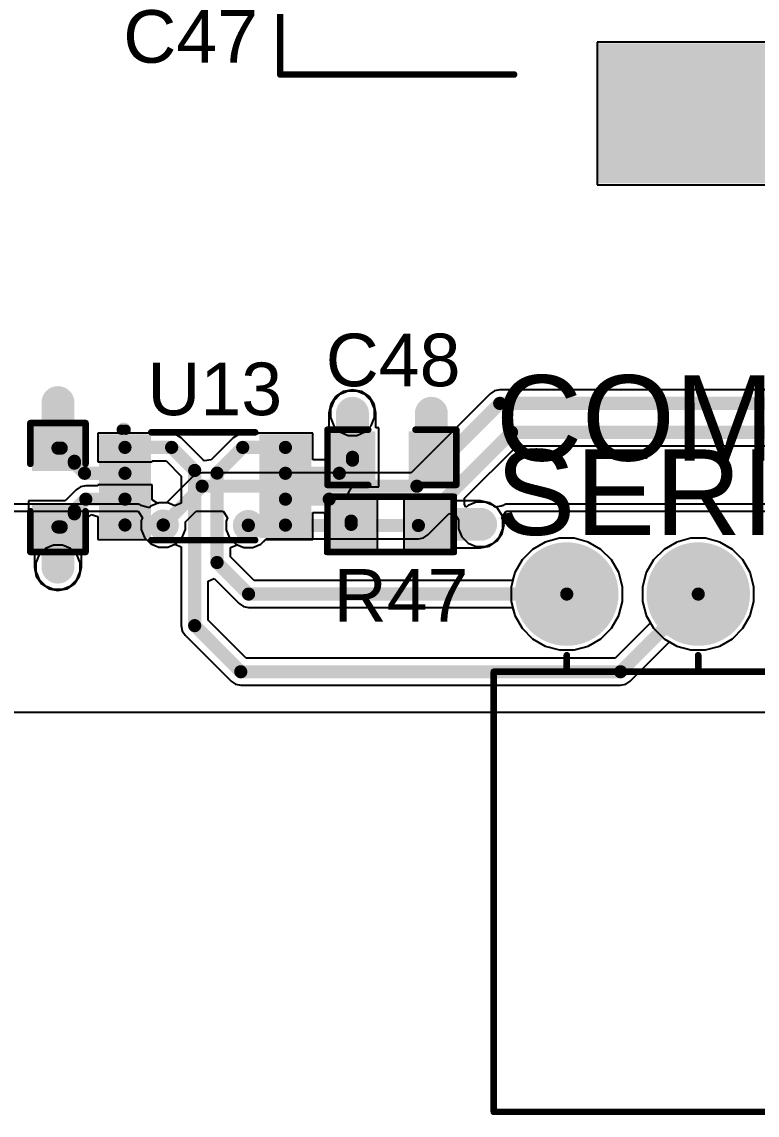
# Model space of a CAD drawing. Header units: millimetres. Extents: x -0.34 to 5.78, y -0.39 to 4.37.
# Drawn here: x 2.321 to 2.88, y -0.386 to 0.445 of the extents above; entities that cross this region are included whole.
import ezdxf

# ---------------------------------------------------------------- set-up
doc = ezdxf.new("R2010")
doc.units = ezdxf.units.MM
doc.header["$MEASUREMENT"] = 0
for name, color, linetype in [('BottomLayer', 5, 'Continuous'), ('BottomSolder', 6, 'Continuous'), ('MultiLayer', 9, 'Continuous'), ('PadHoleLayer', 156, 'Continuous'), ('TopLayer', 1, 'Continuous'), ('TopOverlay', 2, 'Continuous'), ('TopPaste', 8, 'Continuous'), ('TopSolder', 216, 'Continuous'), ('ViaHoleLayer', 16, 'Continuous')]:
    doc.layers.add(name, color=color, linetype=linetype)
doc.styles.add('Arial', font='', dxfattribs={"height": 0.2})
doc.styles.get('Arial').set_extended_font_data('Arial')

# ---------------------------------------------------------------- blocks, each defined once
blk = doc.blocks.new('TXB0102DCUT_5')
at = {"layer": 'TopLayer'}
for points in [[(-0.07677, 0.03543), (-0.04528, 0.03543), (-0.04528, 0.02362), (-0.07677, 0.02362)], [(0.04528, 0.03543), (0.07677, 0.03543), (0.07677, 0.02362), (0.04528, 0.02362)], [(-0.07677, 0.01575), (-0.04528, 0.01575), (-0.04528, 0.00394), (-0.07677, 0.00394)], [(0.04528, 0.01575), (0.07677, 0.01575), (0.07677, 0.00394), (0.04528, 0.00394)], [(-0.07677, -0.00394), (-0.04528, -0.00394), (-0.04528, -0.01575), (-0.07677, -0.01575)], [(0.04528, -0.00394), (0.07677, -0.00394), (0.07677, -0.01575), (0.04528, -0.01575)], [(-0.07677, -0.02362), (-0.04528, -0.02362), (-0.04528, -0.03543), (-0.07677, -0.03543)], [(0.04528, -0.02362), (0.07677, -0.02362), (0.07677, -0.03543), (0.04528, -0.03543)]]:
    blk.add_hatch(color=1, dxfattribs=at).paths.add_polyline_path(points)
at = {"layer": 'TopPaste'}
for points in [[(-0.07677, 0.03543), (-0.04528, 0.03543), (-0.04528, 0.02362), (-0.07677, 0.02362)], [(0.04528, 0.03543), (0.07677, 0.03543), (0.07677, 0.02362), (0.04528, 0.02362)], [(-0.07677, 0.01575), (-0.04528, 0.01575), (-0.04528, 0.00394), (-0.07677, 0.00394)], [(0.04528, 0.01575), (0.07677, 0.01575), (0.07677, 0.00394), (0.04528, 0.00394)], [(-0.07677, -0.00394), (-0.04528, -0.00394), (-0.04528, -0.01575), (-0.07677, -0.01575)], [(0.04528, -0.00394), (0.07677, -0.00394), (0.07677, -0.01575), (0.04528, -0.01575)], [(-0.07677, -0.02362), (-0.04528, -0.02362), (-0.04528, -0.03543), (-0.07677, -0.03543)], [(0.04528, -0.02362), (0.07677, -0.02362), (0.07677, -0.03543), (0.04528, -0.03543)]]:
    blk.add_hatch(color=8, dxfattribs=at).paths.add_polyline_path(points)
at = {"layer": 'TopSolder'}
for points in [[(-0.08077, 0.03943), (-0.04128, 0.03943), (-0.04128, 0.01962), (-0.08077, 0.01962)], [(0.04128, 0.03943), (0.08077, 0.03943), (0.08077, 0.01962), (0.04128, 0.01962)], [(-0.08077, 0.01975), (-0.04128, 0.01975), (-0.04128, -0.00006), (-0.08077, -0.00006)], [(0.04128, 0.01975), (0.08077, 0.01975), (0.08077, -0.00006), (0.04128, -0.00006)], [(-0.08077, 0.00006), (-0.04128, 0.00006), (-0.04128, -0.01975), (-0.08077, -0.01975)], [(0.04128, 0.00006), (0.08077, 0.00006), (0.08077, -0.01975), (0.04128, -0.01975)], [(-0.08077, -0.01962), (-0.04128, -0.01962), (-0.04128, -0.03943), (-0.08077, -0.03943)], [(0.04128, -0.01962), (0.08077, -0.01962), (0.08077, -0.03943), (0.04128, -0.03943)]]:
    blk.add_hatch(color=216, dxfattribs=at).paths.add_polyline_path(points)
at = {"layer": 'TopOverlay'}
for points, const_width in [([(-0.0605, 0.043, 1), (-0.0635, 0.043, 1)], 0.00787), ([(-0.06547, 0.043, 1), (-0.06153, 0.043, 1)], 0.00394), ([(-0.06247, 0.043, 1), (-0.05853, 0.043, 1)], 0.00394), ([(-0.04225, 0.041, 1), (-0.03975, 0.041, 1)], 0.0025), ([(0.03675, 0.041, 1), (0.03925, 0.041, 1)], 0.0025), ([(-0.04225, -0.041, 1), (-0.03975, -0.041, 1)], 0.0025), ([(0.03675, -0.041, 1), (0.03925, -0.041, 1)], 0.0025)]:
    blk.add_lwpolyline(points, format="xyb", close=True, dxfattribs=dict(at, const_width=const_width))
at = {"layer": 'TopOverlay', "const_width": 0.005}
for points in [[(-0.041, 0.041), (0.038, 0.041)], [(-0.041, -0.041), (0.038, -0.041)]]:
    blk.add_lwpolyline(points, dxfattribs=at)
blk = doc.blocks.new('REC16B25_201_C_21')
at = {"layer": 'BottomLayer'}
h = blk.add_hatch(color=5, dxfattribs=at)
edge = h.paths.add_edge_path()
edge.add_arc((-0.19685, 0.2185), 0.03, 0, 360)
h = blk.add_hatch(color=5, dxfattribs=at)
edge = h.paths.add_edge_path()
edge.add_arc((-0.11811, 0.2185), 0.03, 0, 360)
h = blk.add_hatch(color=5, dxfattribs=at)
edge = h.paths.add_edge_path()
edge.add_arc((-0.03937, 0.2185), 0.03, 0, 360)
h = blk.add_hatch(color=5, dxfattribs=at)
edge = h.paths.add_edge_path()
edge.add_arc((0.03937, 0.2185), 0.03, 0, 360)
h = blk.add_hatch(color=5, dxfattribs=at)
edge = h.paths.add_edge_path()
edge.add_arc((0.11811, 0.2185), 0.03, 0, 360)
h = blk.add_hatch(color=5, dxfattribs=at)
edge = h.paths.add_edge_path()
edge.add_arc((0.19685, 0.2185), 0.03, 0, 360)
for points in [[(-0.3937, 0.0689), (-0.29528, 0.0689), (-0.29528, -0.0689), (-0.3937, -0.0689)], [(0.29528, 0.0689), (0.3937, 0.0689), (0.3937, -0.0689), (0.29528, -0.0689)]]:
    blk.add_hatch(color=5, dxfattribs=at).paths.add_polyline_path(points)
at = {"layer": 'BottomSolder'}
h = blk.add_hatch(color=6, dxfattribs=at)
edge = h.paths.add_edge_path()
edge.add_arc((-0.19685, 0.2185), 0.034, 0, 360)
h = blk.add_hatch(color=6, dxfattribs=at)
edge = h.paths.add_edge_path()
edge.add_arc((-0.11811, 0.2185), 0.034, 0, 360)
h = blk.add_hatch(color=6, dxfattribs=at)
edge = h.paths.add_edge_path()
edge.add_arc((-0.03937, 0.2185), 0.034, 0, 360)
h = blk.add_hatch(color=6, dxfattribs=at)
edge = h.paths.add_edge_path()
edge.add_arc((0.03937, 0.2185), 0.034, 0, 360)
h = blk.add_hatch(color=6, dxfattribs=at)
edge = h.paths.add_edge_path()
edge.add_arc((0.11811, 0.2185), 0.034, 0, 360)
h = blk.add_hatch(color=6, dxfattribs=at)
edge = h.paths.add_edge_path()
edge.add_arc((0.19685, 0.2185), 0.034, 0, 360)
for points in [[(-0.3977, 0.0729), (-0.29128, 0.0729), (-0.29128, -0.0729), (-0.3977, -0.0729)], [(0.29128, 0.0729), (0.3977, 0.0729), (0.3977, -0.0729), (0.29128, -0.0729)]]:
    blk.add_hatch(color=6, dxfattribs=at).paths.add_polyline_path(points)
at = {"layer": 'MultiLayer'}
h = blk.add_hatch(color=9, dxfattribs=at)
edge = h.paths.add_edge_path()
edge.add_arc((-0.19685, 0.2185), 0.03, 0, 360)
h = blk.add_hatch(color=9, dxfattribs=at)
edge = h.paths.add_edge_path()
edge.add_arc((-0.11811, 0.2185), 0.03, 0, 360)
h = blk.add_hatch(color=9, dxfattribs=at)
edge = h.paths.add_edge_path()
edge.add_arc((-0.03937, 0.2185), 0.03, 0, 360)
h = blk.add_hatch(color=9, dxfattribs=at)
edge = h.paths.add_edge_path()
edge.add_arc((0.03937, 0.2185), 0.03, 0, 360)
h = blk.add_hatch(color=9, dxfattribs=at)
edge = h.paths.add_edge_path()
edge.add_arc((0.11811, 0.2185), 0.03, 0, 360)
h = blk.add_hatch(color=9, dxfattribs=at)
edge = h.paths.add_edge_path()
edge.add_arc((0.19685, 0.2185), 0.03, 0, 360)
for points in [[(-0.3937, 0.0689), (-0.29528, 0.0689), (-0.29528, -0.0689), (-0.3937, -0.0689)], [(0.29528, 0.0689), (0.3937, 0.0689), (0.3937, -0.0689), (0.29528, -0.0689)]]:
    blk.add_hatch(color=9, dxfattribs=at).paths.add_polyline_path(points)
at = {"layer": 'PadHoleLayer'}
h = blk.add_hatch(color=156, dxfattribs=at)
edge = h.paths.add_edge_path()
edge.add_arc((-0.19685, 0.2185), 0.01614, 0, 360)
h = blk.add_hatch(color=156, dxfattribs=at)
edge = h.paths.add_edge_path()
edge.add_arc((-0.11811, 0.2185), 0.01614, 0, 360)
h = blk.add_hatch(color=156, dxfattribs=at)
edge = h.paths.add_edge_path()
edge.add_arc((-0.03937, 0.2185), 0.01614, 0, 360)
h = blk.add_hatch(color=156, dxfattribs=at)
edge = h.paths.add_edge_path()
edge.add_arc((0.03937, 0.2185), 0.01614, 0, 360)
h = blk.add_hatch(color=156, dxfattribs=at)
edge = h.paths.add_edge_path()
edge.add_arc((0.11811, 0.2185), 0.01614, 0, 360)
h = blk.add_hatch(color=156, dxfattribs=at)
edge = h.paths.add_edge_path()
edge.add_arc((0.19685, 0.2185), 0.01614, 0, 360)
for points in [[(-0.37402, -0.04528), (-0.37402, 0.04528), (-0.31496, 0.04528), (-0.31496, -0.04528)], [(0.31496, -0.04528), (0.31496, 0.04528), (0.37402, 0.04528), (0.37402, -0.04528)]]:
    blk.add_hatch(color=156, dxfattribs=at).paths.add_polyline_path(points)
at = {"layer": 'TopLayer'}
h = blk.add_hatch(color=1, dxfattribs=at)
edge = h.paths.add_edge_path()
edge.add_arc((-0.19685, 0.2185), 0.03, 0, 360)
h = blk.add_hatch(color=1, dxfattribs=at)
edge = h.paths.add_edge_path()
edge.add_arc((-0.11811, 0.2185), 0.03, 0, 360)
h = blk.add_hatch(color=1, dxfattribs=at)
edge = h.paths.add_edge_path()
edge.add_arc((-0.03937, 0.2185), 0.03, 0, 360)
h = blk.add_hatch(color=1, dxfattribs=at)
edge = h.paths.add_edge_path()
edge.add_arc((0.03937, 0.2185), 0.03, 0, 360)
h = blk.add_hatch(color=1, dxfattribs=at)
edge = h.paths.add_edge_path()
edge.add_arc((0.11811, 0.2185), 0.03, 0, 360)
h = blk.add_hatch(color=1, dxfattribs=at)
edge = h.paths.add_edge_path()
edge.add_arc((0.19685, 0.2185), 0.03, 0, 360)
for points in [[(-0.3937, 0.0689), (-0.29528, 0.0689), (-0.29528, -0.0689), (-0.3937, -0.0689)], [(0.29528, 0.0689), (0.3937, 0.0689), (0.3937, -0.0689), (0.29528, -0.0689)]]:
    blk.add_hatch(color=1, dxfattribs=at).paths.add_polyline_path(points)
at = {"layer": 'TopSolder'}
h = blk.add_hatch(color=216, dxfattribs=at)
edge = h.paths.add_edge_path()
edge.add_arc((-0.19685, 0.2185), 0.034, 0, 360)
h = blk.add_hatch(color=216, dxfattribs=at)
edge = h.paths.add_edge_path()
edge.add_arc((-0.11811, 0.2185), 0.034, 0, 360)
h = blk.add_hatch(color=216, dxfattribs=at)
edge = h.paths.add_edge_path()
edge.add_arc((-0.03937, 0.2185), 0.034, 0, 360)
h = blk.add_hatch(color=216, dxfattribs=at)
edge = h.paths.add_edge_path()
edge.add_arc((0.03937, 0.2185), 0.034, 0, 360)
h = blk.add_hatch(color=216, dxfattribs=at)
edge = h.paths.add_edge_path()
edge.add_arc((0.11811, 0.2185), 0.034, 0, 360)
h = blk.add_hatch(color=216, dxfattribs=at)
edge = h.paths.add_edge_path()
edge.add_arc((0.19685, 0.2185), 0.034, 0, 360)
for points in [[(-0.3977, 0.0729), (-0.29128, 0.0729), (-0.29128, -0.0729), (-0.3977, -0.0729)], [(0.29128, 0.0729), (0.3977, 0.0729), (0.3977, -0.0729), (0.29128, -0.0729)]]:
    blk.add_hatch(color=216, dxfattribs=at).paths.add_polyline_path(points)
at = {"layer": 'TopOverlay', "const_width": 0.005}
for points in [[(-0.31496, 0.31496), (-0.31496, 0.13704)], [(-0.31496, 0.31496), (0.31496, 0.31496)], [(0.31496, 0.31496), (0.31496, 0.13704)], [(-0.31496, -0.13704), (-0.31496, -0.31496)], [(0.31496, -0.13704), (0.31496, -0.31496)], [(-0.31496, -0.31496), (0.31496, -0.31496)]]:
    blk.add_lwpolyline(points, dxfattribs=at)
at = {"layer": 'TopOverlay', "const_width": 0.0025}
for points in [[(-0.31621, 0.31496, 1), (-0.31371, 0.31496, 1)], [(-0.31621, 0.31496, 1), (-0.31371, 0.31496, 1)], [(0.31371, 0.31496, 1), (0.31621, 0.31496, 1)], [(0.31371, 0.31496, 1), (0.31621, 0.31496, 1)], [(-0.31621, 0.13704, 1), (-0.31371, 0.13704, 1)], [(0.31371, 0.13704, 1), (0.31621, 0.13704, 1)], [(-0.31621, -0.13704, 1), (-0.31371, -0.13704, 1)], [(0.31371, -0.13704, 1), (0.31621, -0.13704, 1)], [(-0.31621, -0.31496, 1), (-0.31371, -0.31496, 1)], [(-0.31621, -0.31496, 1), (-0.31371, -0.31496, 1)], [(0.31371, -0.31496, 1), (0.31621, -0.31496, 1)], [(0.31371, -0.31496, 1), (0.31621, -0.31496, 1)]]:
    blk.add_lwpolyline(points, format="xyb", close=True, dxfattribs=at)
at = {"layer": 'TopOverlay'}
blk.add_text('1', height=0.03937, dxfattribs=at).set_placement((-0.25213, 0.19887))
blk = doc.blocks.new('R___0603_24')
at = {"layer": 'TopLayer'}
for points in [[(-0.015, 0.0175), (-0.015, -0.0175), (-0.045, -0.0175), (-0.045, 0.0175)], [(0.045, 0.0175), (0.045, -0.0175), (0.015, -0.0175), (0.015, 0.0175)]]:
    blk.add_hatch(color=1, dxfattribs=at).paths.add_polyline_path(points)
at = {"layer": 'TopPaste'}
for points in [[(-0.015, 0.0175), (-0.015, -0.0175), (-0.045, -0.0175), (-0.045, 0.0175)], [(0.045, 0.0175), (0.045, -0.0175), (0.015, -0.0175), (0.015, 0.0175)]]:
    blk.add_hatch(color=8, dxfattribs=at).paths.add_polyline_path(points)
at = {"layer": 'TopSolder'}
for points in [[(-0.011, 0.0215), (-0.011, -0.0215), (-0.049, -0.0215), (-0.049, 0.0215)], [(0.049, 0.0215), (0.049, -0.0215), (0.011, -0.0215), (0.011, 0.0215)]]:
    blk.add_hatch(color=216, dxfattribs=at).paths.add_polyline_path(points)
at = {"layer": 'TopOverlay', "const_width": 0.005}
for points in [[(-0.048, -0.021), (-0.048, 0.021)], [(-0.048, 0.021), (0.048, 0.021)], [(0.048, -0.021), (0.048, 0.021)], [(-0.048, -0.021), (0.048, -0.021)]]:
    blk.add_lwpolyline(points, dxfattribs=at)
at = {"layer": 'TopOverlay', "const_width": 0.0025}
for points in [[(-0.04925, 0.021, 1), (-0.04675, 0.021, 1)], [(-0.04925, 0.021, 1), (-0.04675, 0.021, 1)], [(0.04675, 0.021, 1), (0.04925, 0.021, 1)], [(0.04675, 0.021, 1), (0.04925, 0.021, 1)], [(-0.04925, -0.021, 1), (-0.04675, -0.021, 1)], [(-0.04925, -0.021, 1), (-0.04675, -0.021, 1)], [(0.04675, -0.021, 1), (0.04925, -0.021, 1)], [(0.04675, -0.021, 1), (0.04925, -0.021, 1)]]:
    blk.add_lwpolyline(points, format="xyb", close=True, dxfattribs=at)
blk = doc.blocks.new('HDR_1_3_F______R____________2_54____86')
at = {"layer": 'BottomLayer'}
h = blk.add_hatch(color=5, dxfattribs=at)
edge = h.paths.add_edge_path()
edge.add_arc((-0.1, 0), 0.037401, 0, 360)
h = blk.add_hatch(color=5, dxfattribs=at)
edge = h.paths.add_edge_path()
edge.add_arc((0, 0), 0.037401, 0, 360)
h = blk.add_hatch(color=5, dxfattribs=at)
edge = h.paths.add_edge_path()
edge.add_arc((0.1, 0), 0.037401, 0, 360)
at = {"layer": 'BottomSolder'}
h = blk.add_hatch(color=6, dxfattribs=at)
edge = h.paths.add_edge_path()
edge.add_arc((-0.1, 0), 0.039371, 0, 360)
h = blk.add_hatch(color=6, dxfattribs=at)
edge = h.paths.add_edge_path()
edge.add_arc((0, 0), 0.039371, 0, 360)
h = blk.add_hatch(color=6, dxfattribs=at)
edge = h.paths.add_edge_path()
edge.add_arc((0.1, 0), 0.039371, 0, 360)
at = {"layer": 'MultiLayer'}
h = blk.add_hatch(color=9, dxfattribs=at)
edge = h.paths.add_edge_path()
edge.add_arc((-0.1, 0), 0.037401, 0, 360)
h = blk.add_hatch(color=9, dxfattribs=at)
edge = h.paths.add_edge_path()
edge.add_arc((0, 0), 0.037401, 0, 360)
h = blk.add_hatch(color=9, dxfattribs=at)
edge = h.paths.add_edge_path()
edge.add_arc((0.1, 0), 0.037401, 0, 360)
at = {"layer": 'PadHoleLayer'}
h = blk.add_hatch(color=156, dxfattribs=at)
edge = h.paths.add_edge_path()
edge.add_arc((-0.1, 0), 0.021654, 0, 360)
h = blk.add_hatch(color=156, dxfattribs=at)
edge = h.paths.add_edge_path()
edge.add_arc((0, 0), 0.021654, 0, 360)
h = blk.add_hatch(color=156, dxfattribs=at)
edge = h.paths.add_edge_path()
edge.add_arc((0.1, 0), 0.021654, 0, 360)
at = {"layer": 'TopLayer'}
h = blk.add_hatch(color=1, dxfattribs=at)
edge = h.paths.add_edge_path()
edge.add_arc((-0.1, 0), 0.037401, 0, 360)
h = blk.add_hatch(color=1, dxfattribs=at)
edge = h.paths.add_edge_path()
edge.add_arc((0, 0), 0.037401, 0, 360)
h = blk.add_hatch(color=1, dxfattribs=at)
edge = h.paths.add_edge_path()
edge.add_arc((0.1, 0), 0.037401, 0, 360)
at = {"layer": 'TopSolder'}
h = blk.add_hatch(color=216, dxfattribs=at)
edge = h.paths.add_edge_path()
edge.add_arc((-0.1, 0), 0.039371, 0, 360)
h = blk.add_hatch(color=216, dxfattribs=at)
edge = h.paths.add_edge_path()
edge.add_arc((0, 0), 0.039371, 0, 360)
h = blk.add_hatch(color=216, dxfattribs=at)
edge = h.paths.add_edge_path()
edge.add_arc((0.1, 0), 0.039371, 0, 360)
at = {"layer": 'TopOverlay', "const_width": 0.005}
for points in [[(-0.1, -0.059055), (-0.1, -0.046502)], [(0, -0.059055), (0, -0.046502)], [(0.1, -0.059055), (0.1, -0.046502)], [(-0.155512, -0.059055), (0.155511, -0.059055)], [(-0.155512, -0.393701), (-0.155512, -0.059055)], [(0.155511, -0.393701), (0.155511, -0.059055)], [(-0.155512, -0.393701), (0.155511, -0.393701)]]:
    blk.add_lwpolyline(points, dxfattribs=at)
at = {"layer": 'TopOverlay', "const_width": 0.0025}
for points in [[(-0.10125, -0.046502, 1), (-0.09875, -0.046502, 1)], [(-0.00125, -0.046502, 1), (0.00125, -0.046502, 1)], [(0.09875, -0.046502, 1), (0.10125, -0.046502, 1)], [(-0.156762, -0.059055, 1), (-0.154262, -0.059055, 1)], [(-0.156762, -0.059055, 1), (-0.154262, -0.059055, 1)], [(-0.10125, -0.059055, 1), (-0.09875, -0.059055, 1)], [(-0.00125, -0.059055, 1), (0.00125, -0.059055, 1)], [(0.09875, -0.059055, 1), (0.10125, -0.059055, 1)], [(0.154261, -0.059055, 1), (0.156761, -0.059055, 1)], [(0.154261, -0.059055, 1), (0.156761, -0.059055, 1)], [(-0.156762, -0.393701, 1), (-0.154262, -0.393701, 1)], [(-0.156762, -0.393701, 1), (-0.154262, -0.393701, 1)], [(0.154261, -0.393701, 1), (0.156761, -0.393701, 1)], [(0.154261, -0.393701, 1), (0.156761, -0.393701, 1)]]:
    blk.add_lwpolyline(points, format="xyb", close=True, dxfattribs=at)
blk = doc.blocks.new('C___0603_101')
at = {"layer": 'TopLayer'}
for points in [[(-0.015, 0.0175), (-0.015, -0.0175), (-0.045, -0.0175), (-0.045, 0.0175)], [(0.045, 0.0175), (0.045, -0.0175), (0.015, -0.0175), (0.015, 0.0175)]]:
    blk.add_hatch(color=1, dxfattribs=at).paths.add_polyline_path(points)
at = {"layer": 'TopPaste'}
for points in [[(-0.015, 0.0175), (-0.015, -0.0175), (-0.045, -0.0175), (-0.045, 0.0175)], [(0.045, 0.0175), (0.045, -0.0175), (0.015, -0.0175), (0.015, 0.0175)]]:
    blk.add_hatch(color=8, dxfattribs=at).paths.add_polyline_path(points)
at = {"layer": 'TopSolder'}
for points in [[(-0.01264, 0.01986), (-0.01264, -0.01986), (-0.04736, -0.01986), (-0.04736, 0.01986)], [(0.04736, 0.01986), (0.04736, -0.01986), (0.01264, -0.01986), (0.01264, 0.01986)]]:
    blk.add_hatch(color=216, dxfattribs=at).paths.add_polyline_path(points)
at = {"layer": 'TopOverlay', "const_width": 0.005}
for points in [[(-0.049, 0.021), (-0.049, -0.021)], [(-0.049, 0.021), (-0.018, 0.021)], [(0.018, 0.021), (0.049, 0.021)], [(0.049, 0.021), (0.049, -0.021)], [(-0.049, -0.021), (-0.018, -0.021)], [(0.018, -0.021), (0.049, -0.021)]]:
    blk.add_lwpolyline(points, dxfattribs=at)
at = {"layer": 'TopOverlay', "const_width": 0.0025}
for points in [[(-0.05025, 0.021, 1), (-0.04775, 0.021, 1)], [(-0.05025, 0.021, 1), (-0.04775, 0.021, 1)], [(-0.01925, 0.021, 1), (-0.01675, 0.021, 1)], [(0.01675, 0.021, 1), (0.01925, 0.021, 1)], [(0.04775, 0.021, 1), (0.05025, 0.021, 1)], [(0.04775, 0.021, 1), (0.05025, 0.021, 1)], [(-0.05025, -0.021, 1), (-0.04775, -0.021, 1)], [(-0.05025, -0.021, 1), (-0.04775, -0.021, 1)], [(-0.01925, -0.021, 1), (-0.01675, -0.021, 1)], [(0.01675, -0.021, 1), (0.01925, -0.021, 1)], [(0.04775, -0.021, 1), (0.05025, -0.021, 1)], [(0.04775, -0.021, 1), (0.05025, -0.021, 1)]]:
    blk.add_lwpolyline(points, format="xyb", close=True, dxfattribs=at)
blk = doc.blocks.new('C___0603_102')
at = {"layer": 'TopLayer'}
for points in [[(-0.015, 0.0175), (-0.015, -0.0175), (-0.045, -0.0175), (-0.045, 0.0175)], [(0.045, 0.0175), (0.045, -0.0175), (0.015, -0.0175), (0.015, 0.0175)]]:
    blk.add_hatch(color=1, dxfattribs=at).paths.add_polyline_path(points)
at = {"layer": 'TopPaste'}
for points in [[(-0.015, 0.0175), (-0.015, -0.0175), (-0.045, -0.0175), (-0.045, 0.0175)], [(0.045, 0.0175), (0.045, -0.0175), (0.015, -0.0175), (0.015, 0.0175)]]:
    blk.add_hatch(color=8, dxfattribs=at).paths.add_polyline_path(points)
at = {"layer": 'TopSolder'}
for points in [[(-0.01264, 0.01986), (-0.01264, -0.01986), (-0.04736, -0.01986), (-0.04736, 0.01986)], [(0.04736, 0.01986), (0.04736, -0.01986), (0.01264, -0.01986), (0.01264, 0.01986)]]:
    blk.add_hatch(color=216, dxfattribs=at).paths.add_polyline_path(points)
at = {"layer": 'TopOverlay', "const_width": 0.005}
for points in [[(-0.049, -0.021), (-0.049, 0.021)], [(-0.049, 0.021), (-0.018, 0.021)], [(0.018, 0.021), (0.049, 0.021)], [(0.049, -0.021), (0.049, 0.021)], [(-0.049, -0.021), (-0.018, -0.021)], [(0.018, -0.021), (0.049, -0.021)]]:
    blk.add_lwpolyline(points, dxfattribs=at)
at = {"layer": 'TopOverlay', "const_width": 0.0025}
for points in [[(-0.05025, 0.021, 1), (-0.04775, 0.021, 1)], [(-0.05025, 0.021, 1), (-0.04775, 0.021, 1)], [(-0.01925, 0.021, 1), (-0.01675, 0.021, 1)], [(0.01675, 0.021, 1), (0.01925, 0.021, 1)], [(0.04775, 0.021, 1), (0.05025, 0.021, 1)], [(0.04775, 0.021, 1), (0.05025, 0.021, 1)], [(-0.05025, -0.021, 1), (-0.04775, -0.021, 1)], [(-0.05025, -0.021, 1), (-0.04775, -0.021, 1)], [(-0.01925, -0.021, 1), (-0.01675, -0.021, 1)], [(0.01675, -0.021, 1), (0.01925, -0.021, 1)], [(0.04775, -0.021, 1), (0.05025, -0.021, 1)], [(0.04775, -0.021, 1), (0.05025, -0.021, 1)]]:
    blk.add_lwpolyline(points, format="xyb", close=True, dxfattribs=at)

msp = doc.modelspace()

# ---------------------------------------------------------------- hatches: boundary and pattern name
at = {"layer": 'BottomLayer'}
h = msp.add_hatch(color=5, dxfattribs=at)
edge = h.paths.add_edge_path()
edge.add_arc((2.348, 0.15562), 0.01181, 0, 360)
h = msp.add_hatch(color=5, dxfattribs=at)
edge = h.paths.add_edge_path()
edge.add_arc((2.572, 0.1475), 0.01181, 0, 360)
h = msp.add_hatch(color=5, dxfattribs=at)
edge = h.paths.add_edge_path()
edge.add_arc((2.632, 0.1475), 0.01181, 0, 360)
h = msp.add_hatch(color=5, dxfattribs=at)
edge = h.paths.add_edge_path()
edge.add_arc((2.42819, 0.06253), 0.01181, 0, 360)
h = msp.add_hatch(color=5, dxfattribs=at)
edge = h.paths.add_edge_path()
edge.add_arc((2.49281, 0.06216), 0.01181, 0, 360)
h = msp.add_hatch(color=5, dxfattribs=at)
edge = h.paths.add_edge_path()
edge.add_arc((2.6695, 0.063), 0.01181, 0, 360)
h = msp.add_hatch(color=5, dxfattribs=at)
edge = h.paths.add_edge_path()
edge.add_arc((2.348, 0.0305), 0.01181, 0, 360)
at = {"layer": 'BottomSolder'}
h = msp.add_hatch(color=6, dxfattribs=at)
edge = h.paths.add_edge_path()
edge.add_arc((2.348, 0.15562), 0.00991, 0, 360)
h = msp.add_hatch(color=6, dxfattribs=at)
edge = h.paths.add_edge_path()
edge.add_arc((2.572, 0.1475), 0.00991, 0, 360)
h = msp.add_hatch(color=6, dxfattribs=at)
edge = h.paths.add_edge_path()
edge.add_arc((2.632, 0.1475), 0.00991, 0, 360)
h = msp.add_hatch(color=6, dxfattribs=at)
edge = h.paths.add_edge_path()
edge.add_arc((2.42819, 0.06253), 0.00991, 0, 360)
h = msp.add_hatch(color=6, dxfattribs=at)
edge = h.paths.add_edge_path()
edge.add_arc((2.49281, 0.06216), 0.00991, 0, 360)
h = msp.add_hatch(color=6, dxfattribs=at)
edge = h.paths.add_edge_path()
edge.add_arc((2.6695, 0.063), 0.00991, 0, 360)
h = msp.add_hatch(color=6, dxfattribs=at)
edge = h.paths.add_edge_path()
edge.add_arc((2.348, 0.0305), 0.00991, 0, 360)
at = {"layer": 'TopLayer'}
h = msp.add_hatch(color=1, dxfattribs=at)
edge = h.paths.add_edge_path()
edge.add_arc((2.348, 0.15562), 0.01181, 0, 360)
h = msp.add_hatch(color=1, dxfattribs=at)
edge = h.paths.add_edge_path()
edge.add_arc((2.572, 0.1475), 0.01181, 0, 360)
h = msp.add_hatch(color=1, dxfattribs=at)
edge = h.paths.add_edge_path()
edge.add_arc((2.632, 0.1475), 0.01181, 0, 360)
h = msp.add_hatch(color=1, dxfattribs=at)
edge = h.paths.add_edge_path()
edge.add_arc((2.42819, 0.06253), 0.01181, 0, 360)
h = msp.add_hatch(color=1, dxfattribs=at)
edge = h.paths.add_edge_path()
edge.add_arc((2.49281, 0.06216), 0.01181, 0, 360)
h = msp.add_hatch(color=1, dxfattribs=at)
edge = h.paths.add_edge_path()
edge.add_arc((2.6695, 0.063), 0.01181, 0, 360)
h = msp.add_hatch(color=1, dxfattribs=at)
edge = h.paths.add_edge_path()
edge.add_arc((2.348, 0.0305), 0.01181, 0, 360)
at = {"layer": 'TopSolder'}
h = msp.add_hatch(color=216, dxfattribs=at)
edge = h.paths.add_edge_path()
edge.add_arc((2.348, 0.15562), 0.00991, 0, 360)
h = msp.add_hatch(color=216, dxfattribs=at)
edge = h.paths.add_edge_path()
edge.add_arc((2.572, 0.1475), 0.00991, 0, 360)
h = msp.add_hatch(color=216, dxfattribs=at)
edge = h.paths.add_edge_path()
edge.add_arc((2.632, 0.1475), 0.00991, 0, 360)
h = msp.add_hatch(color=216, dxfattribs=at)
edge = h.paths.add_edge_path()
edge.add_arc((2.42819, 0.06253), 0.00991, 0, 360)
h = msp.add_hatch(color=216, dxfattribs=at)
edge = h.paths.add_edge_path()
edge.add_arc((2.49281, 0.06216), 0.00991, 0, 360)
h = msp.add_hatch(color=216, dxfattribs=at)
edge = h.paths.add_edge_path()
edge.add_arc((2.6695, 0.063), 0.00991, 0, 360)
h = msp.add_hatch(color=216, dxfattribs=at)
edge = h.paths.add_edge_path()
edge.add_arc((2.348, 0.0305), 0.00991, 0, 360)
at = {"layer": 'ViaHoleLayer'}
h = msp.add_hatch(color=16, dxfattribs=at)
edge = h.paths.add_edge_path()
edge.add_arc((2.348, 0.15562), 0.00591, 0, 360)
h = msp.add_hatch(color=16, dxfattribs=at)
edge = h.paths.add_edge_path()
edge.add_arc((2.572, 0.1475), 0.00591, 0, 360)
h = msp.add_hatch(color=16, dxfattribs=at)
edge = h.paths.add_edge_path()
edge.add_arc((2.632, 0.1475), 0.00591, 0, 360)
h = msp.add_hatch(color=16, dxfattribs=at)
edge = h.paths.add_edge_path()
edge.add_arc((2.42819, 0.06253), 0.00591, 0, 360)
h = msp.add_hatch(color=16, dxfattribs=at)
edge = h.paths.add_edge_path()
edge.add_arc((2.49281, 0.06216), 0.00591, 0, 360)
h = msp.add_hatch(color=16, dxfattribs=at)
edge = h.paths.add_edge_path()
edge.add_arc((2.6695, 0.063), 0.00591, 0, 360)
h = msp.add_hatch(color=16, dxfattribs=at)
edge = h.paths.add_edge_path()
edge.add_arc((2.348, 0.0305), 0.00591, 0, 360)

# ---------------------------------------------------------------- linework, layer by layer
at = {"layer": 'BottomLayer'}
for p, q in [((2.9059, 0.42972), (2.7581, 0.42972)), ((2.7581, 0.42972), (2.7581, 0.3213)), ((2.7581, 0.3213), (2.9059, 0.3213)), ((2.56248, 0.16175), (2.55775, 0.15702)), ((2.56866, 0.16431), (2.56248, 0.16175)), ((2.57534, 0.16431), (2.56866, 0.16431)), ((2.58152, 0.16175), (2.57534, 0.16431)), ((2.58625, 0.15702), (2.58152, 0.16175)), ((2.67679, 0.16221), (2.61678, 0.1022)), ((2.6801, 0.16442), (2.67679, 0.16221)), ((2.684, 0.1652), (2.6801, 0.16442)), ((3.00678, 0.1652), (2.684, 0.1652)), ((2.55775, 0.15702), (2.55519, 0.15084)), ((2.55519, 0.15084), (2.55519, 0.14416)), ((2.58881, 0.15084), (2.58625, 0.15702)), ((2.58881, 0.14416), (2.58881, 0.15084)), ((2.55519, 0.14416), (2.55775, 0.13798)), ((2.58625, 0.13798), (2.58881, 0.14416)), ((2.55775, 0.13798), (2.56248, 0.13325)), ((2.56248, 0.13325), (2.56866, 0.13069)), ((2.57534, 0.13069), (2.58152, 0.13325)), ((2.58152, 0.13325), (2.58625, 0.13798)), ((2.56866, 0.13069), (2.57534, 0.13069)), ((2.65727, 0.08285), (2.69722, 0.1228)), ((2.69722, 0.1228), (3.022, 0.1228)), ((2.45376, 0.10142), (2.45045, 0.09921)), ((2.45766, 0.1022), (2.45376, 0.10142)), ((2.61678, 0.1022), (2.45766, 0.1022)), ((2.45045, 0.09921), (2.43058, 0.07934)), ((2.40892, 0.07841), (1.49324, 0.07841)), ((2.40943, 0.0782), (2.40892, 0.07841)), ((2.40997, 0.07831), (2.40943, 0.0782)), ((2.41129, 0.07743), (2.40997, 0.07831)), ((2.41275, 0.07683), (2.41129, 0.07743)), ((2.41758, 0.07569), (2.41275, 0.07683)), ((2.41867, 0.07678), (2.41758, 0.07569)), ((2.42485, 0.07934), (2.41867, 0.07678)), ((2.43058, 0.07934), (2.42485, 0.07934)), ((2.65715, 0.07831), (2.65727, 0.08285)), ((2.65795, 0.07646), (2.65715, 0.07831)), ((2.65838, 0.07628), (2.65795, 0.07646)), ((2.65898, 0.07625), (2.65838, 0.07628)), ((2.65998, 0.07725), (2.65898, 0.07625)), ((2.66616, 0.07981), (2.65998, 0.07725)), ((2.67284, 0.07981), (2.66616, 0.07981)), ((2.67902, 0.07725), (2.67284, 0.07981)), ((2.68031, 0.07597), (2.67902, 0.07725)), ((2.68514, 0.07683), (2.68031, 0.07597)), ((2.6866, 0.07743), (2.68514, 0.07683)), ((2.68791, 0.07831), (2.6866, 0.07743)), ((2.68845, 0.0782), (2.68791, 0.07831)), ((2.68897, 0.07841), (2.68845, 0.0782)), ((5.07359, 0.07841), (2.68897, 0.07841)), ((1.491, 0.073), (2.40892, 0.073)), ((2.40892, 0.073), (2.41226, 0.068)), ((2.41226, 0.068), (2.41138, 0.06587)), ((2.445, 0.06492), (2.45308, 0.073)), ((2.45308, 0.073), (2.47369, 0.073)), ((2.47369, 0.073), (2.47703, 0.068)), ((2.47703, 0.068), (2.476, 0.06551)), ((2.62937, 0.05495), (2.64567, 0.07125)), ((2.64567, 0.07125), (2.64977, 0.07093)), ((2.64977, 0.07093), (2.65269, 0.06634)), ((2.68562, 0.068), (2.68897, 0.073)), ((2.68631, 0.06634), (2.68562, 0.068)), ((2.68897, 0.073), (5.079, 0.073)), ((2.41138, 0.06587), (2.41138, 0.05918)), ((2.41138, 0.05918), (2.41394, 0.053)), ((2.44244, 0.053), (2.445, 0.05918)), ((2.445, 0.05918), (2.445, 0.06492)), ((2.476, 0.06551), (2.476, 0.05882)), ((2.476, 0.05882), (2.47856, 0.05264)), ((2.65269, 0.06634), (2.65269, 0.05966)), ((2.65269, 0.05966), (2.65525, 0.05348)), ((2.68375, 0.05348), (2.68631, 0.05966)), ((2.68631, 0.05966), (2.68631, 0.06634)), ((2.41394, 0.053), (2.41867, 0.04828)), ((2.43771, 0.04828), (2.44244, 0.053)), ((2.47856, 0.05264), (2.48329, 0.04791)), ((2.50233, 0.04791), (2.50639, 0.05197)), ((2.50639, 0.05197), (2.62216, 0.05197)), ((2.62216, 0.05197), (2.62607, 0.05274)), ((2.62607, 0.05274), (2.62937, 0.05495)), ((2.65525, 0.05348), (2.65998, 0.04875)), ((2.67902, 0.04875), (2.68375, 0.05348)), ((2.72942, 0.0524), (2.71863, 0.04951)), ((2.74058, 0.0524), (2.72942, 0.0524)), ((2.75137, 0.04951), (2.74058, 0.0524)), ((2.82942, 0.0524), (2.81863, 0.04951)), ((2.84058, 0.0524), (2.82942, 0.0524)), ((2.85137, 0.04951), (2.84058, 0.0524)), ((2.33848, 0.04475), (2.33375, 0.04002)), ((2.34466, 0.04731), (2.33848, 0.04475)), ((2.35134, 0.04731), (2.34466, 0.04731)), ((2.35752, 0.04475), (2.35134, 0.04731)), ((2.36225, 0.04002), (2.35752, 0.04475)), ((2.41867, 0.04828), (2.42485, 0.04572)), ((2.42485, 0.04572), (2.43153, 0.04572)), ((2.43153, 0.04572), (2.43771, 0.04828)), ((2.48329, 0.04791), (2.48947, 0.04535)), ((2.48947, 0.04535), (2.49615, 0.04535)), ((2.49615, 0.04535), (2.50233, 0.04791)), ((2.65998, 0.04875), (2.66616, 0.04619)), ((2.66616, 0.04619), (2.67284, 0.04619)), ((2.67284, 0.04619), (2.67902, 0.04875)), ((2.70896, 0.04393), (2.70107, 0.03604)), ((2.71863, 0.04951), (2.70896, 0.04393)), ((2.76104, 0.04393), (2.75137, 0.04951)), ((2.76893, 0.03604), (2.76104, 0.04393)), ((2.80896, 0.04393), (2.80107, 0.03604)), ((2.81863, 0.04951), (2.80896, 0.04393)), ((2.86104, 0.04393), (2.85137, 0.04951)), ((2.86893, 0.03604), (2.86104, 0.04393)), ((2.33375, 0.04002), (2.33119, 0.03384)), ((2.33119, 0.03384), (2.33119, 0.02716)), ((2.36481, 0.03384), (2.36225, 0.04002)), ((2.36481, 0.02716), (2.36481, 0.03384)), ((2.70107, 0.03604), (2.69549, 0.02637)), ((2.77451, 0.02637), (2.76893, 0.03604)), ((2.80107, 0.03604), (2.79549, 0.02637)), ((2.87451, 0.02637), (2.86893, 0.03604)), ((2.33119, 0.02716), (2.33375, 0.02098)), ((2.36225, 0.02098), (2.36481, 0.02716)), ((2.69549, 0.02637), (2.6926, 0.01558)), ((2.7774, 0.01558), (2.77451, 0.02637)), ((2.79549, 0.02637), (2.7926, 0.01558)), ((2.8774, 0.01558), (2.87451, 0.02637)), ((2.33375, 0.02098), (2.33848, 0.01625)), ((2.35752, 0.01625), (2.36225, 0.02098)), ((2.33848, 0.01625), (2.34466, 0.01369)), ((2.34466, 0.01369), (2.35134, 0.01369)), ((2.35134, 0.01369), (2.35752, 0.01625)), ((2.6926, 0.01558), (2.6926, 0.00442)), ((2.7774, 0.00442), (2.7774, 0.01558)), ((2.7926, 0.01558), (2.7926, 0.00442)), ((2.8774, 0.00442), (2.8774, 0.01558)), ((2.6926, 0.00442), (2.69549, -0.00637)), ((2.77451, -0.00637), (2.7774, 0.00442)), ((2.7926, 0.00442), (2.79549, -0.00637)), ((2.87451, -0.00637), (2.8774, 0.00442)), ((2.69549, -0.00637), (2.70107, -0.01604)), ((2.76893, -0.01604), (2.77451, -0.00637)), ((2.79549, -0.00637), (2.80107, -0.01604)), ((2.86893, -0.01604), (2.87451, -0.00637)), ((2.70107, -0.01604), (2.70896, -0.02393)), ((2.76104, -0.02393), (2.76893, -0.01604)), ((2.80107, -0.01604), (2.80896, -0.02393)), ((2.86104, -0.02393), (2.86893, -0.01604)), ((2.70896, -0.02393), (2.71863, -0.02951)), ((2.75137, -0.02951), (2.76104, -0.02393)), ((2.80896, -0.02393), (2.81863, -0.02951)), ((2.85137, -0.02951), (2.86104, -0.02393)), ((2.71863, -0.02951), (2.72942, -0.0324)), ((2.72942, -0.0324), (2.74058, -0.0324)), ((2.74058, -0.0324), (2.75137, -0.02951)), ((2.81863, -0.02951), (2.82942, -0.0324)), ((2.82942, -0.0324), (2.84058, -0.0324)), ((2.84058, -0.0324), (2.85137, -0.02951)), ((5.462, -0.08), (1.36101, -0.08))]:
    msp.add_line(p, q, dxfattribs=at)
at = {"layer": 'BottomLayer', "const_width": 0.01}
for points in [[(2.621, 0.092), (2.684, 0.155)], [(2.684, 0.155), (3.011, 0.155)], [(2.62216, 0.06216), (2.693, 0.133)], [(2.693, 0.133), (3.022, 0.133)], [(2.42819, 0.06253), (2.45766, 0.092)], [(2.45766, 0.092), (2.621, 0.092)], [(2.49281, 0.06216), (2.62216, 0.06216)]]:
    msp.add_lwpolyline(points, dxfattribs=at)
at = {"layer": 'BottomLayer', "const_width": 0.005}
for points in [[(2.6815, 0.155, 1), (2.6865, 0.155, 1)], [(2.6815, 0.155, 1), (2.6865, 0.155, 1)], [(2.6905, 0.133, 1), (2.6955, 0.133, 1)], [(2.6905, 0.133, 1), (2.6955, 0.133, 1)], [(2.45516, 0.092, 1), (2.46016, 0.092, 1)], [(2.45516, 0.092, 1), (2.46016, 0.092, 1)], [(2.6185, 0.092, 1), (2.6235, 0.092, 1)], [(2.6185, 0.092, 1), (2.6235, 0.092, 1)], [(2.42569, 0.06253, 1), (2.43069, 0.06253, 1)], [(2.49031, 0.06216, 1), (2.49531, 0.06216, 1)], [(2.61966, 0.06216, 1), (2.62466, 0.06216, 1)], [(2.61966, 0.06216, 1), (2.62466, 0.06216, 1)]]:
    msp.add_lwpolyline(points, format="xyb", close=True, dxfattribs=at)
at = {"layer": 'TopLayer'}
for p, q in [((2.9059, 0.42972), (2.7581, 0.42972)), ((2.7581, 0.42972), (2.7581, 0.3213)), ((2.7581, 0.3213), (2.9059, 0.3213)), ((2.55938, 0.16012), (2.55552, 0.15433)), ((2.56517, 0.16398), (2.55938, 0.16012)), ((2.572, 0.16534), (2.56517, 0.16398)), ((2.57883, 0.16398), (2.572, 0.16534)), ((2.58462, 0.16012), (2.57883, 0.16398)), ((2.58848, 0.15433), (2.58462, 0.16012)), ((2.55552, 0.15433), (2.55416, 0.1475)), ((2.58984, 0.1475), (2.58848, 0.15433)), ((2.55416, 0.1475), (2.55416, 0.1365)), ((2.58984, 0.1365), (2.58984, 0.1475)), ((2.55416, 0.1365), (2.552, 0.1365)), ((2.552, 0.1365), (2.552, 0.11204)), ((2.592, 0.1365), (2.58984, 0.1365)), ((2.592, 0.0915), (2.592, 0.1365)), ((2.41972, 0.13243), (2.37823, 0.13243)), ((2.37823, 0.13243), (2.37823, 0.11062)), ((2.41972, 0.13172), (2.41972, 0.13243)), ((2.43447, 0.13172), (2.41972, 0.13172)), ((2.43837, 0.13095), (2.43447, 0.13172)), ((2.44168, 0.12874), (2.43837, 0.13095)), ((2.45811, 0.11231), (2.44168, 0.12874)), ((2.48132, 0.12874), (2.46465, 0.11207)), ((2.48463, 0.13095), (2.48132, 0.12874)), ((2.48853, 0.13172), (2.48463, 0.13095)), ((2.50028, 0.13172), (2.48853, 0.13172)), ((2.54177, 0.13243), (2.50028, 0.13243)), ((2.50028, 0.13243), (2.50028, 0.13172)), ((2.54177, 0.11204), (2.54177, 0.13243)), ((2.37823, 0.11062), (2.41972, 0.11062)), ((2.41972, 0.11062), (2.41972, 0.11133)), ((2.41972, 0.11133), (2.43025, 0.11133)), ((2.43025, 0.11133), (2.4418, 0.09978)), ((2.45938, 0.11124), (2.45811, 0.11231)), ((2.46465, 0.11207), (2.45938, 0.11124)), ((2.552, 0.11204), (2.54177, 0.11204)), ((2.4418, 0.09978), (2.4418, 0.07922)), ((2.36526, 0.09158), (2.36195, 0.08937)), ((2.36916, 0.09235), (2.36526, 0.09158)), ((2.37823, 0.09235), (2.36916, 0.09235)), ((2.41972, 0.09306), (2.37823, 0.09306)), ((2.37823, 0.09306), (2.37823, 0.09235)), ((2.41972, 0.08172), (2.41972, 0.09306)), ((2.56875, 0.0865), (2.57142, 0.0915)), ((2.57142, 0.0915), (2.592, 0.0915)), ((2.36195, 0.08937), (2.35358, 0.081)), ((2.56942, 0.0855), (2.56875, 0.0865)), ((2.591, 0.0855), (2.56942, 0.0855)), ((2.591, 0.0405), (2.591, 0.0855)), ((2.651, 0.0855), (2.611, 0.0855)), ((2.611, 0.0855), (2.611, 0.0405)), ((2.651, 0.08084), (2.651, 0.0855)), ((2.35358, 0.081), (2.3255, 0.081)), ((2.3255, 0.081), (2.3255, 0.041)), ((2.42388, 0.07894), (2.41972, 0.08172)), ((2.42485, 0.07934), (2.42388, 0.07894)), ((2.43153, 0.07934), (2.42485, 0.07934)), ((2.4368, 0.07716), (2.43153, 0.07934)), ((2.4418, 0.07922), (2.4368, 0.07716)), ((2.6695, 0.08084), (2.651, 0.08084)), ((2.67633, 0.07948), (2.6695, 0.08084)), ((2.68212, 0.07562), (2.67633, 0.07948)), ((2.68598, 0.06983), (2.68212, 0.07562)), ((2.3705, 0.06798), (2.37323, 0.07063)), ((2.3705, 0.041), (2.3705, 0.06798)), ((2.37323, 0.07063), (2.37823, 0.06899)), ((2.37823, 0.06899), (2.37823, 0.05157)), ((2.54177, 0.05157), (2.54177, 0.07196)), ((2.54177, 0.07196), (2.55012, 0.07196)), ((2.55012, 0.07196), (2.551, 0.07108)), ((2.551, 0.07108), (2.551, 0.0405)), ((2.68734, 0.063), (2.68598, 0.06983)), ((2.68598, 0.05617), (2.68734, 0.063)), ((2.37823, 0.05157), (2.41538, 0.05157)), ((2.41538, 0.05157), (2.41867, 0.04828)), ((2.50233, 0.04791), (2.50599, 0.05157)), ((2.50599, 0.05157), (2.54177, 0.05157)), ((2.67633, 0.04652), (2.68212, 0.05038)), ((2.68212, 0.05038), (2.68598, 0.05617)), ((2.72942, 0.0524), (2.71863, 0.04951)), ((2.74058, 0.0524), (2.72942, 0.0524)), ((2.75137, 0.04951), (2.74058, 0.0524)), ((2.82942, 0.0524), (2.81863, 0.04951)), ((2.84058, 0.0524), (2.82942, 0.0524)), ((2.85137, 0.04951), (2.84058, 0.0524)), ((2.41867, 0.04828), (2.42485, 0.04572)), ((2.42485, 0.04572), (2.43153, 0.04572)), ((2.43153, 0.04572), (2.4368, 0.0479)), ((2.4368, 0.0479), (2.4418, 0.04584)), ((2.4418, 0.04584), (2.4418, -0.014)), ((2.4792, 0.04547), (2.4842, 0.04754)), ((2.4792, 0.03822), (2.4792, 0.04547)), ((2.4842, 0.04754), (2.48947, 0.04535)), ((2.48947, 0.04535), (2.49615, 0.04535)), ((2.49615, 0.04535), (2.50233, 0.04791)), ((2.651, 0.0405), (2.651, 0.04516)), ((2.651, 0.04516), (2.6695, 0.04516)), ((2.6695, 0.04516), (2.67633, 0.04652)), ((2.70896, 0.04393), (2.70107, 0.03604)), ((2.71863, 0.04951), (2.70896, 0.04393)), ((2.76104, 0.04393), (2.75137, 0.04951)), ((2.76893, 0.03604), (2.76104, 0.04393)), ((2.80896, 0.04393), (2.80107, 0.03604)), ((2.81863, 0.04951), (2.80896, 0.04393)), ((2.86104, 0.04393), (2.85137, 0.04951)), ((2.86893, 0.03604), (2.86104, 0.04393)), ((2.3255, 0.041), (2.33016, 0.041)), ((2.33016, 0.041), (2.33016, 0.0305)), ((2.36584, 0.0305), (2.36584, 0.041)), ((2.36584, 0.041), (2.3705, 0.041)), ((2.49722, 0.0202), (2.4792, 0.03822)), ((2.551, 0.0405), (2.591, 0.0405)), ((2.611, 0.0405), (2.651, 0.0405)), ((2.70107, 0.03604), (2.69549, 0.02637)), ((2.77451, 0.02637), (2.76893, 0.03604)), ((2.80107, 0.03604), (2.79549, 0.02637)), ((2.87451, 0.02637), (2.86893, 0.03604)), ((2.33016, 0.0305), (2.33152, 0.02367)), ((2.36448, 0.02367), (2.36584, 0.0305)), ((2.69549, 0.02637), (2.69383, 0.0202)), ((2.7774, 0.01558), (2.77451, 0.02637)), ((2.79549, 0.02637), (2.7926, 0.01558)), ((2.8774, 0.01558), (2.87451, 0.02637)), ((2.33152, 0.02367), (2.33538, 0.01788)), ((2.33538, 0.01788), (2.34117, 0.01402)), ((2.35483, 0.01402), (2.36062, 0.01788)), ((2.36062, 0.01788), (2.36448, 0.02367)), ((2.4622, 0.01985), (2.46682, 0.02177)), ((2.4622, -0.00978), (2.4622, 0.01985)), ((2.46682, 0.02177), (2.48579, 0.00279)), ((2.69383, 0.0202), (2.49722, 0.0202)), ((2.34117, 0.01402), (2.348, 0.01266)), ((2.348, 0.01266), (2.35483, 0.01402)), ((2.7774, 0.00442), (2.7774, 0.01558)), ((2.7926, 0.01558), (2.7926, 0.00442)), ((2.8774, 0.00442), (2.8774, 0.01558)), ((2.48579, 0.00279), (2.4891, 0.00058)), ((2.4891, 0.00058), (2.493, -0.0002)), ((2.77451, -0.00637), (2.7774, 0.00442)), ((2.7926, 0.00442), (2.79549, -0.00637)), ((2.87451, -0.00637), (2.8774, 0.00442)), ((2.493, -0.0002), (2.69383, -0.0002)), ((2.69383, -0.0002), (2.69549, -0.00637)), ((2.69549, -0.00637), (2.70107, -0.01604)), ((2.76893, -0.01604), (2.77451, -0.00637)), ((2.79549, -0.00637), (2.79868, -0.0119)), ((2.86893, -0.01604), (2.87451, -0.00637)), ((2.4418, -0.014), (2.44258, -0.0179)), ((2.49128, -0.03886), (2.4622, -0.00978)), ((2.70107, -0.01604), (2.70896, -0.02393)), ((2.76104, -0.02393), (2.76893, -0.01604)), ((2.79868, -0.0119), (2.77172, -0.03886)), ((2.86104, -0.02393), (2.86893, -0.01604)), ((2.44258, -0.0179), (2.44479, -0.02121)), ((2.44479, -0.02121), (2.47985, -0.05626)), ((2.70896, -0.02393), (2.71863, -0.02951)), ((2.75137, -0.02951), (2.76104, -0.02393)), ((2.85137, -0.02951), (2.86104, -0.02393)), ((2.71863, -0.02951), (2.72942, -0.0324)), ((2.72942, -0.0324), (2.74058, -0.0324)), ((2.74058, -0.0324), (2.75137, -0.02951)), ((2.78315, -0.05626), (2.8131, -0.02632)), ((2.8131, -0.02632), (2.81863, -0.02951)), ((2.81863, -0.02951), (2.82942, -0.0324)), ((2.82942, -0.0324), (2.84058, -0.0324)), ((2.84058, -0.0324), (2.85137, -0.02951)), ((2.77172, -0.03886), (2.49128, -0.03886)), ((2.47985, -0.05626), (2.48315, -0.05847)), ((2.77985, -0.05847), (2.78315, -0.05626)), ((2.48315, -0.05847), (2.48705, -0.05925)), ((2.48705, -0.05925), (2.77595, -0.05925)), ((2.77595, -0.05925), (2.77985, -0.05847)), ((5.462, -0.08), (1.36101, -0.08))]:
    msp.add_line(p, q, dxfattribs=at)
for points, const_width in [([(2.348, 0.121), (2.348, 0.15562)], 0.025), ([(2.572, 0.114), (2.572, 0.1475)], 0.025), ([(2.632, 0.114), (2.632, 0.1475)], 0.025), ([(2.348, 0.121), (2.3505, 0.121)], 0.01), ([(2.3505, 0.121), (2.3605, 0.111)], 0.01), ([(2.39898, 0.12153), (2.43447, 0.12153)], 0.01), ([(2.43447, 0.12153), (2.452, 0.104)], 0.01), ([(2.469, 0.102), (2.48853, 0.12153)], 0.01), ([(2.48853, 0.12153), (2.52102, 0.12153)], 0.01), ([(2.562, 0.10184), (2.572, 0.11184)], 0.01), ([(2.572, 0.11184), (2.572, 0.114)], 0.01), ([(2.3605, 0.10957), (2.3605, 0.111)], 0.01), ([(2.3605, 0.10957), (2.36823, 0.10184)], 0.01), ([(2.452, -0.014), (2.452, 0.104)], 0.01), ([(2.36823, 0.10184), (2.39898, 0.10184)], 0.01), ([(2.469, 0.034), (2.469, 0.102)], 0.01), ([(2.52102, 0.10184), (2.562, 0.10184)], 0.01), ([(2.3605, 0.0735), (2.36916, 0.08216)], 0.01), ([(2.36916, 0.08216), (2.39898, 0.08216)], 0.01), ([(2.52102, 0.08216), (2.55434, 0.08216)], 0.01), ([(2.55434, 0.08216), (2.571, 0.0655)], 0.01), ([(2.3505, 0.061), (2.3605, 0.071)], 0.01), ([(2.3605, 0.071), (2.3605, 0.0735)], 0.01), ([(2.631, 0.063), (2.6695, 0.063)], 0.025), ([(2.348, 0.0305), (2.348, 0.061)], 0.025), ([(2.39898, 0.06253), (2.428, 0.06253)], 0.01), ([(2.49281, 0.06247), (2.52102, 0.06247)], 0.01), ([(2.49281, 0.06216), (2.49281, 0.06247)], 0.01), ([(2.571, 0.063), (2.571, 0.0655)], 0.01), ([(2.348, 0.061), (2.3505, 0.061)], 0.01), ([(2.469, 0.034), (2.493, 0.01)], 0.01), ([(2.493, 0.01), (2.735, 0.01)], 0.01), ([(2.77595, -0.04906), (2.835, 0.01)], 0.01), ([(2.452, -0.014), (2.48705, -0.04906)], 0.01), ([(2.48705, -0.04906), (2.77595, -0.04906)], 0.01)]:
    msp.add_lwpolyline(points, dxfattribs=dict(at, const_width=const_width))
for points, const_width in [([(2.34175, 0.15562, 1), (2.35425, 0.15562, 1)], 0.0125), ([(2.56575, 0.1475, 1), (2.57825, 0.1475, 1)], 0.0125), ([(2.62575, 0.1475, 1), (2.63825, 0.1475, 1)], 0.0125), ([(2.34175, 0.121, 1), (2.35425, 0.121, 1)], 0.0125), ([(2.3455, 0.121, 1), (2.3505, 0.121, 1)], 0.005), ([(2.348, 0.121, 1), (2.353, 0.121, 1)], 0.005), ([(2.348, 0.121, 1), (2.353, 0.121, 1)], 0.005), ([(2.39648, 0.12153, 1), (2.40148, 0.12153, 1)], 0.005), ([(2.43197, 0.12153, 1), (2.43697, 0.12153, 1)], 0.005), ([(2.43197, 0.12153, 1), (2.43697, 0.12153, 1)], 0.005), ([(2.48603, 0.12153, 1), (2.49103, 0.12153, 1)], 0.005), ([(2.48603, 0.12153, 1), (2.49103, 0.12153, 1)], 0.005), ([(2.51852, 0.12153, 1), (2.52352, 0.12153, 1)], 0.005), ([(2.56575, 0.114, 1), (2.57825, 0.114, 1)], 0.0125), ([(2.62575, 0.114, 1), (2.63825, 0.114, 1)], 0.0125), ([(2.5695, 0.114, 1), (2.5745, 0.114, 1)], 0.005), ([(2.5695, 0.11184, 1), (2.5745, 0.11184, 1)], 0.005), ([(2.5695, 0.11184, 1), (2.5745, 0.11184, 1)], 0.005), ([(2.358, 0.111, 1), (2.363, 0.111, 1)], 0.005), ([(2.358, 0.111, 1), (2.363, 0.111, 1)], 0.005), ([(2.358, 0.10957, 1), (2.363, 0.10957, 1)], 0.005), ([(2.358, 0.10957, 1), (2.363, 0.10957, 1)], 0.005), ([(2.4495, 0.104, 1), (2.4545, 0.104, 1)], 0.005), ([(2.4495, 0.104, 1), (2.4545, 0.104, 1)], 0.005), ([(2.36573, 0.10184, 1), (2.37073, 0.10184, 1)], 0.005), ([(2.36573, 0.10184, 1), (2.37073, 0.10184, 1)], 0.005), ([(2.39648, 0.10184, 1), (2.40148, 0.10184, 1)], 0.005), ([(2.4665, 0.102, 1), (2.4715, 0.102, 1)], 0.005), ([(2.4665, 0.102, 1), (2.4715, 0.102, 1)], 0.005), ([(2.51852, 0.10184, 1), (2.52352, 0.10184, 1)], 0.005), ([(2.5595, 0.10184, 1), (2.5645, 0.10184, 1)], 0.005), ([(2.5595, 0.10184, 1), (2.5645, 0.10184, 1)], 0.005), ([(2.36666, 0.08216, 1), (2.37166, 0.08216, 1)], 0.005), ([(2.36666, 0.08216, 1), (2.37166, 0.08216, 1)], 0.005), ([(2.39648, 0.08216, 1), (2.40148, 0.08216, 1)], 0.005), ([(2.51852, 0.08216, 1), (2.52352, 0.08216, 1)], 0.005), ([(2.55184, 0.08216, 1), (2.55684, 0.08216, 1)], 0.005), ([(2.55184, 0.08216, 1), (2.55684, 0.08216, 1)], 0.005), ([(2.358, 0.0735, 1), (2.363, 0.0735, 1)], 0.005), ([(2.358, 0.0735, 1), (2.363, 0.0735, 1)], 0.005), ([(2.358, 0.071, 1), (2.363, 0.071, 1)], 0.005), ([(2.358, 0.071, 1), (2.363, 0.071, 1)], 0.005), ([(2.62475, 0.063, 1), (2.63725, 0.063, 1)], 0.0125), ([(2.66325, 0.063, 1), (2.67575, 0.063, 1)], 0.0125), ([(2.34175, 0.061, 1), (2.35425, 0.061, 1)], 0.0125), ([(2.39648, 0.06253, 1), (2.40148, 0.06253, 1)], 0.005), ([(2.4255, 0.06253, 1), (2.4305, 0.06253, 1)], 0.005), ([(2.49031, 0.06247, 1), (2.49531, 0.06247, 1)], 0.005), ([(2.49031, 0.06247, 1), (2.49531, 0.06247, 1)], 0.005), ([(2.49031, 0.06216, 1), (2.49531, 0.06216, 1)], 0.005), ([(2.51852, 0.06247, 1), (2.52352, 0.06247, 1)], 0.005), ([(2.5685, 0.0655, 1), (2.5735, 0.0655, 1)], 0.005), ([(2.5685, 0.0655, 1), (2.5735, 0.0655, 1)], 0.005), ([(2.5685, 0.063, 1), (2.5735, 0.063, 1)], 0.005), ([(2.3455, 0.061, 1), (2.3505, 0.061, 1)], 0.005), ([(2.348, 0.061, 1), (2.353, 0.061, 1)], 0.005), ([(2.348, 0.061, 1), (2.353, 0.061, 1)], 0.005), ([(2.34175, 0.0305, 1), (2.35425, 0.0305, 1)], 0.0125), ([(2.4665, 0.034, 1), (2.4715, 0.034, 1)], 0.005), ([(2.4665, 0.034, 1), (2.4715, 0.034, 1)], 0.005), ([(2.4905, 0.01, 1), (2.4955, 0.01, 1)], 0.005), ([(2.4905, 0.01, 1), (2.4955, 0.01, 1)], 0.005), ([(2.7325, 0.01, 1), (2.7375, 0.01, 1)], 0.005), ([(2.8325, 0.01, 1), (2.8375, 0.01, 1)], 0.005), ([(2.4495, -0.014, 1), (2.4545, -0.014, 1)], 0.005), ([(2.4495, -0.014, 1), (2.4545, -0.014, 1)], 0.005), ([(2.48455, -0.04906, 1), (2.48956, -0.04906, 1)], 0.005), ([(2.48455, -0.04906, 1), (2.48956, -0.04906, 1)], 0.005), ([(2.77345, -0.04906, 1), (2.77845, -0.04906, 1)], 0.005), ([(2.77345, -0.04906, 1), (2.77845, -0.04906, 1)], 0.005)]:
    msp.add_lwpolyline(points, format="xyb", close=True, dxfattribs=dict(at, const_width=const_width))

# ---------------------------------------------------------------- block references
at = {"rotation": 90}
for name, p in [('REC16B25_201_C_21', (2.832, 0.72)), ('C___0603_101', (2.348, 0.091))]:
    msp.add_blockref(name, p, dxfattribs=at)
for name, p in [('TXB0102DCUT_5', (2.46, 0.092)), ('C___0603_102', (2.602, 0.114)), ('R___0603_24', (2.601, 0.063)), ('HDR_1_3_F______R____________2_54____86', (2.835, 0.01))]:
    msp.add_blockref(name, p)

# ---------------------------------------------------------------- texts
at = {"layer": 'TopOverlay', "style": 'Arial'}
for s, p in [('C47', (2.39768, 0.41401)), ('C48', (2.55168, 0.16801)), ('U13', (2.41602, 0.14601)), ('R47', (2.55768, -0.01099))]:
    msp.add_text(s, height=0.04, dxfattribs=at).set_placement(p)
for s, p in [('COMMS', (2.681, 0.11143)), ('SERIAL', (2.681, 0.05499))]:
    msp.add_text(s, height=0.065, rotation=360, dxfattribs=at).set_placement(p)

doc.saveas('drawing.dxf')
